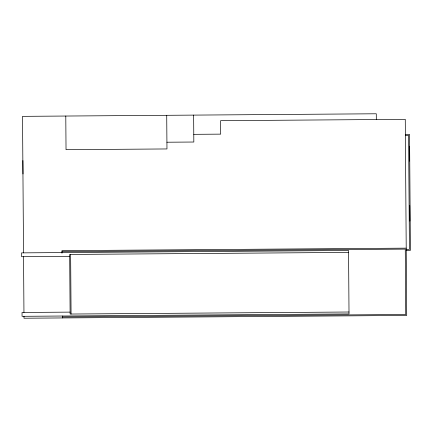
<?xml version="1.0" encoding="UTF-8"?>
<svg xmlns="http://www.w3.org/2000/svg" width="432" height="432" viewBox="0 0 432 432"><rect width="100%" height="100%" fill="white"/><g stroke="black" fill="none" stroke-linecap="round" stroke-linejoin="round"><path stroke-width="0.65" d="M193.779 134.33L220.693 134.136L220.595 120.679L405.27 119.335L406.706 315.436L23.998 318.222L23.987 316.3M405.378 134.492L409.558 134.465L410.4 250.36L406.237 250.387M405.389 135.454L408.602 135.432L409.433 249.404L406.226 249.426M166.919 142.22L193.833 142.025L193.639 115.106M406.22 248.146L61.96 250.652L61.981 253.217M61.965 251.613L405.265 249.113L405.74 314.48L62.44 316.98M348.57 252.412L69.676 254.443L70.114 314.042L349.002 312.012M69.692 256.365L21.627 256.716L21.6 252.871L348.554 250.49L349.018 313.934L22.064 316.316L22.032 312.471L70.097 312.12M409.32 146.216L409.428 161.071M409.752 205.546L409.865 221.06M376.321 119.545L376.283 113.778L22.529 116.354L23.522 252.855M166.72 115.301L166.968 148.948L66.031 149.683L65.788 116.035M70.637 254.437L71.075 314.032M62.435 316.019L62.451 317.941M22.891 160.526L22.999 173.983M23.549 256.7L23.954 312.455"/></g></svg>
